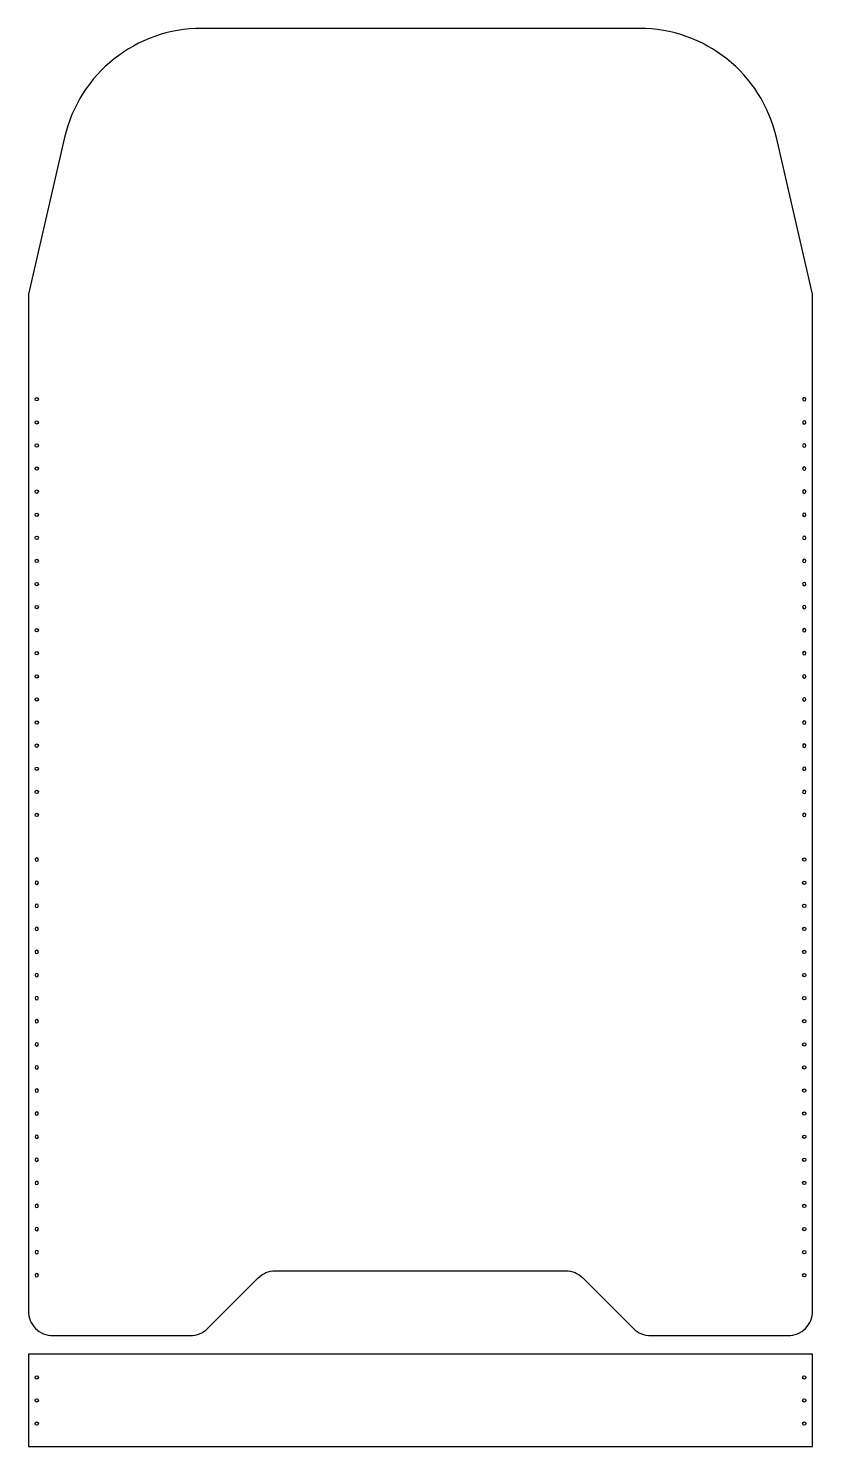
# Model space of a CAD drawing. Header units: millimetres. Extents: x 2387 to 2738, y 1538 to 2173.
import ezdxf

# ---------------------------------------------------------------- set-up
doc = ezdxf.new("R2010")
doc.units = ezdxf.units.MM

# ---------------------------------------------------------------- blocks, each defined once
blk = doc.blocks.new('*U1')
blk.add_circle((0, 0), 0.75)
blk = doc.blocks.new('*U2')
at = {"color": 0, "linetype": 'ByBlock', "lineweight": -2, "transparency": 16777216, "rotation": 90}
for p in [(2390.93, 2006.61), (2390.93, 1996.28), (2390.93, 1985.94), (2390.93, 1975.61), (2390.93, 1965.28), (2390.93, 1954.94), (2390.93, 1944.61), (2390.93, 1934.28), (2390.93, 1923.94), (2390.93, 1913.61), (2390.93, 1903.28), (2390.93, 1892.94), (2390.93, 1882.61), (2390.93, 1872.28), (2390.93, 1861.94), (2390.93, 1851.61), (2390.93, 1841.28), (2390.93, 1830.94), (2390.93, 1820.61)]:
    blk.add_blockref('*U1', p, dxfattribs=at)
blk = doc.blocks.new('*U13')
blk.add_circle((0, 0), 0.75)
blk = doc.blocks.new('*U14')
at = {"color": 0, "linetype": 'ByBlock', "lineweight": -2, "transparency": 16777216, "rotation": 90}
for p in [(2390.93, 2006.61), (2390.93, 1996.28), (2390.93, 1985.94), (2390.93, 1975.61), (2390.93, 1965.28), (2390.93, 1954.94), (2390.93, 1944.61), (2390.93, 1934.28), (2390.93, 1923.94), (2390.93, 1913.61), (2390.93, 1903.28), (2390.93, 1892.94), (2390.93, 1882.61), (2390.93, 1872.28), (2390.93, 1861.94), (2390.93, 1851.61), (2390.93, 1841.28), (2390.93, 1830.94), (2390.93, 1820.61)]:
    blk.add_blockref('*U13', p, dxfattribs=at)
blk = doc.blocks.new('*U21')
blk.add_circle((0, 0), 0.75)
blk = doc.blocks.new('*U22')
at = {"color": 0, "linetype": 'ByBlock', "lineweight": -2, "transparency": 16777216, "rotation": 90}
for p in [(2390.93, 2006.61), (2390.93, 1996.28), (2390.93, 1985.94), (2390.93, 1975.61), (2390.93, 1965.28), (2390.93, 1954.94), (2390.93, 1944.61), (2390.93, 1934.28), (2390.93, 1923.94), (2390.93, 1913.61), (2390.93, 1903.28), (2390.93, 1892.94), (2390.93, 1882.61), (2390.93, 1872.28), (2390.93, 1861.94), (2390.93, 1851.61), (2390.93, 1841.28), (2390.93, 1830.94), (2390.93, 1820.61)]:
    blk.add_blockref('*U21', p, dxfattribs=at)
blk = doc.blocks.new('*U19')
blk.add_circle((0, 0), 0.75)
blk = doc.blocks.new('*U20')
at = {"color": 0, "linetype": 'ByBlock', "lineweight": -2, "transparency": 16777216, "rotation": 90}
for p in [(2390.93, 2006.61), (2390.93, 1996.28), (2390.93, 1985.94), (2390.93, 1975.61), (2390.93, 1965.28), (2390.93, 1954.94), (2390.93, 1944.61), (2390.93, 1934.28), (2390.93, 1923.94), (2390.93, 1913.61), (2390.93, 1903.28), (2390.93, 1892.94), (2390.93, 1882.61), (2390.93, 1872.28), (2390.93, 1861.94), (2390.93, 1851.61), (2390.93, 1841.28), (2390.93, 1830.94), (2390.93, 1820.61)]:
    blk.add_blockref('*U19', p, dxfattribs=at)

msp = doc.modelspace()

# ---------------------------------------------------------------- linework, layer by layer
msp.add_lwpolyline([(2660.6, 2172.61), (2464.77, 2172.61, 0.349216), (2403.38, 2123.78), (2387.18, 2053.61), (2387.18, 1598.61, 0.414214), (2398.18, 1587.61), (2459.63, 1587.61, 0.198912), (2467.41, 1590.83), (2489.96, 1613.39, -0.198912), (2497.74, 1616.61), (2627.63, 1616.61, -0.198912), (2635.41, 1613.39), (2657.96, 1590.83, 0.198912), (2665.74, 1587.61), (2727.18, 1587.61, 0.414214), (2738.18, 1598.61), (2738.18, 2053.61), (2721.98, 2123.78, 0.349216), (2660.6, 2172.61)], format="xyb")
msp.add_lwpolyline([(2738.18, 1579.25), (2387.18, 1579.25), (2387.18, 1537.92), (2738.18, 1537.92), (2738.18, 1579.25)])
for centre in [(2390.93, 1568.92), (2734.43, 1568.92), (2390.93, 1558.58), (2734.43, 1558.58), (2390.93, 1548.25), (2734.43, 1548.25)]:
    msp.add_circle(centre, 0.75)

# ---------------------------------------------------------------- block references
msp.add_blockref('*U2', (0, 0))
at = {"xscale": -1}
msp.add_blockref('*U22', (5125.37, 0), dxfattribs=at)
at = {"xscale": -1, "rotation": 180}
msp.add_blockref('*U14', (0, 3621.22), dxfattribs=at)
at = {"rotation": 180}
msp.add_blockref('*U20', (5125.37, 3621.22), dxfattribs=at)

doc.saveas('drawing.dxf')
